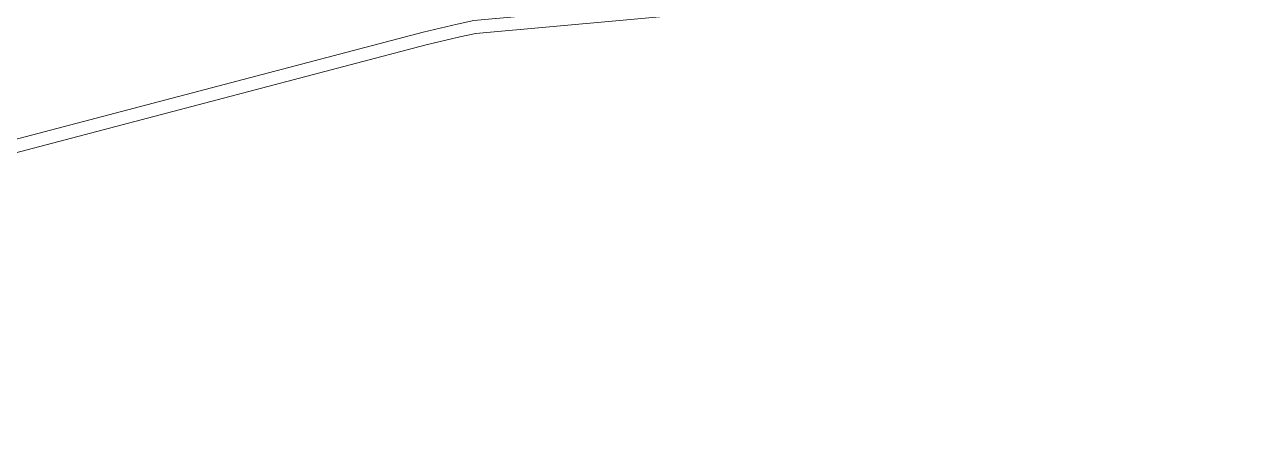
# Model space of a CAD drawing. Header units: inches. Extents: x 27644242 to 29005101, y -955243 to 216979.
# Drawn here: x 28726319 to 28747994, y -369022 to -361634 of the extents above; entities that cross this region are included whole.
import ezdxf

# ---------------------------------------------------------------- set-up
doc = ezdxf.new("R2010")
doc.units = ezdxf.units.IN
doc.header["$MEASUREMENT"] = 0
doc.layers.add('RVA Site Boundary', color=17, linetype='Continuous', lineweight=15)

msp = doc.modelspace()

# ---------------------------------------------------------------- linework, layer by layer
at = {"layer": 'RVA Site Boundary', "ltscale": 500}
msp.add_lwpolyline([(28749606.4, -360650.1), (28742304.8, -361067), (28734332.8, -361792.7), (28734049.9, -361852.7), (28733451.4, -361994.6), (28714532.9, -366971.8), (28712893.1, -367437.4), (28712617.9, -367514.9), (28711492, -367776.9), (28711137.2, -367858.5), (28707523.8, -368874.1), (28707182.4, -369021.9), (28706827.5, -368200), (28701891.2, -356767.4), (28694440.8, -339672.4), (28690189.5, -330062.6), (28698006.8, -329960), (28714624.7, -329795.3), (28721195.2, -329854.5), (28728662, -329832.4), (28742984.3, -329837.7), (28767244.1, -329856.7)], dxfattribs=at)
msp.add_lwpolyline([(28749606.4, -360650.1), (28742304.8, -361067), (28734332.8, -361792.7), (28734049.9, -361852.7), (28733451.4, -361994.6), (28714532.9, -366971.8), (28712893.1, -367437.4), (28712617.9, -367514.9), (28711492, -367776.9), (28711137.2, -367858.5), (28707523.8, -368874.1), (28707182.4, -369021.9), (28706827.5, -368200), (28701891.2, -356767.4), (28694440.8, -339672.4), (28690189.5, -330062.6), (28698006.8, -329960), (28714624.7, -329795.3), (28721195.2, -329854.5), (28728662, -329832.4), (28742984.3, -329837.7), (28767244.1, -329856.7)], dxfattribs=at)
at = {"layer": 'RVA Site Boundary', "color": 5, "ltscale": 500}
for points in [[(28749606.4, -360650.1), (28742304.8, -361067), (28734332.8, -361792.7), (28734049.9, -361852.7), (28733451.4, -361994.6), (28714532.9, -366971.8), (28712893.1, -367437.4), (28712617.9, -367514.9), (28711492, -367776.9), (28711137.2, -367858.5), (28707523.8, -368874.1), (28707182.4, -369021.9), (28706827.5, -368200), (28701891.2, -356767.4), (28694440.8, -339672.4), (28690189.5, -330062.6), (28698006.8, -329960), (28714624.7, -329795.3), (28721195.2, -329854.5), (28728662, -329832.4), (28742984.3, -329837.7), (28767244.1, -329856.7)], [(28749589.4, -360420.7), (28742287.8, -360837.6), (28734298.4, -361564.9), (28733999.5, -361628.3), (28733395.6, -361771.5), (28714472.3, -366749.9), (28712830.5, -367216.1), (28712560.7, -367292.1), (28711440.1, -367552.8), (28711080.2, -367635.6), (28707446.6, -368656.8), (28707302.3, -368719.4), (28707038.7, -368108.8), (28702102.2, -356675.8), (28694651.4, -339579.9), (28690540.8, -330288), (28698009.5, -330190), (28714624.8, -330025.3), (28721194.5, -330084.5), (28728662.3, -330062.4), (28742984.1, -330067.7), (28767243.5, -330086.7)]]:
    msp.add_lwpolyline(points, dxfattribs=at)

doc.saveas('drawing.dxf')
